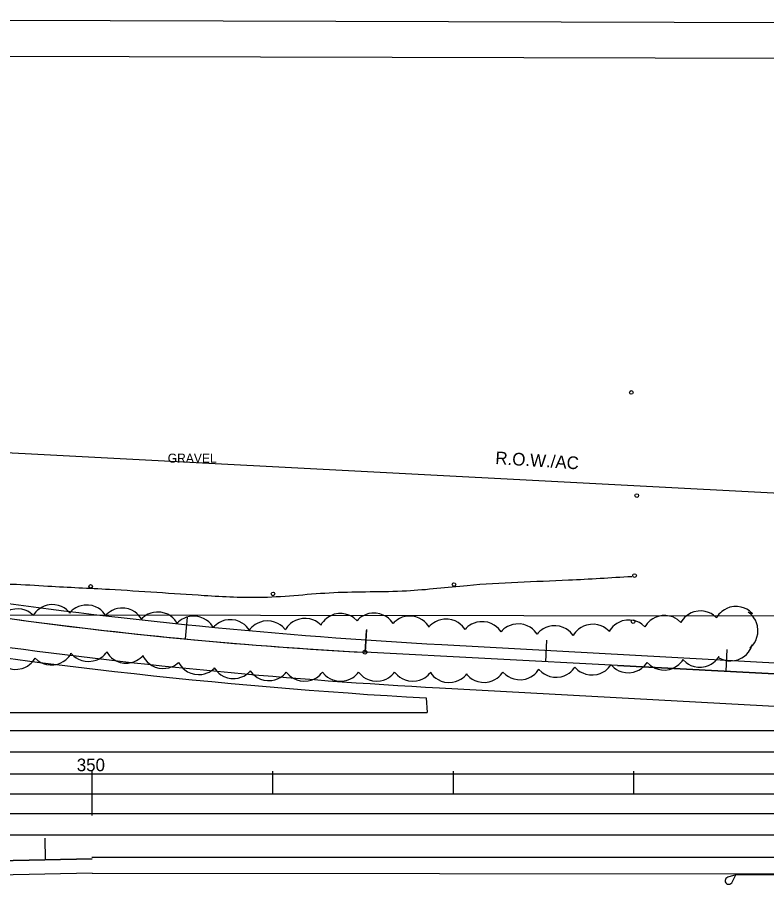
# Model space of a CAD drawing. Extents: x 264955 to 277281, y 268012 to 276549.
# Drawn here: x 270843.9 to 271258.5, y 272317.1 to 272805.8 of the extents above; entities that cross this region are included whole.
import ezdxf

# ---------------------------------------------------------------- set-up
doc = ezdxf.new("R2010")
doc.units = 0
for name, color, linetype in [('Alignment_PR_50 Scale Centerline', 7, 'Continuous'), ('Default', 7, 'Continuous'), ('Design_EX_Roadway Notes', 7, 'Continuous'), ('Design_PR_Back of Gutter or Curb line', 7, 'Continuous'), ('Design_PR_EOP', 7, 'Continuous'), ('Design_PR_Guardrail', 7, 'Continuous'), ('Design_PR_PMK Skip Dash Yellow', 7, 'Continuous'), ('Design_PR_Roadway Notes', 7, 'Continuous'), ('Level 28', 7, 'Continuous'), ('Level 40', 7, 'Continuous'), ('Level 46', 7, 'Continuous'), ('ROW_EX_Easement', 7, 'Continuous'), ('ROW_EX_Property Dashed Lines', 7, 'Continuous'), ('Topo_Sidewalk', 7, 'Continuous'), ('Topo_Woods and Brush', 7, 'Continuous')]:
    doc.layers.add(name, color=color, linetype=linetype)

msp = doc.modelspace()

# ---------------------------------------------------------------- linework, layer by layer
at = {"layer": 'Alignment_PR_50 Scale Centerline'}
for p, q in [((270937.79, 272473.83), (270936.65, 272461.88)), ((271036.98, 272466.48), (271036.16, 272454.5)), ((271037.04, 272467.12), (271036.37, 272454.49)), ((271136.86, 272461.21), (271136.23, 272449.22)), ((271236.72, 272455.93), (271236.09, 272443.95)), ((271176.09, 272447.12), (271036.28, 272454.5)), ((271536.09, 272428.12), (271176.09, 272447.12)), ((270885.25, 272364.14), (270885.25, 272388.64)), ((270985.25, 272376.14), (270985.25, 272388.64)), ((271085.25, 272376.14), (271085.25, 272388.64)), ((271185.25, 272376.14), (271185.25, 272388.64)), ((270178.95, 272376.14), (274736.39, 272376.14)), ((270859.35, 272339.62), (270859.11, 272351.62)), ((269735.48, 272317.15), (270885.25, 272340.14))]:
    msp.add_line(p, q, dxfattribs=at)
msp.add_arc((271160.3, 274804.35), 2353.13, 260.24971, 266.97887, dxfattribs=at)
at = {"layer": 'Default'}
msp.add_circle((271036.28, 272454.5), 1.04, dxfattribs=at)
at = {"layer": 'Design_PR_Back of Gutter or Curb line'}
for p, q in [((271078.89, 272458.74), (271287.14, 272447.41)), ((271070.1, 272429.19), (271070.66, 272421.14)), ((270312.17, 272421.14), (271070.66, 272421.14)), ((270885.26, 272332.14), (270312.17, 272320.68)), ((270885.26, 272332.14), (271287.14, 272331.76))]:
    msp.add_line(p, q, dxfattribs=at)
for radius, start, end in [(3024.54, 261.78476, 266.88421), (3054.54, 260.25569, 266.74976)]:
    msp.add_arc((271243.29, 275478.81), radius, start, end, dxfattribs=at)
at = {"layer": 'Design_PR_EOP'}
for p, q in [((271176.09, 272447.12), (271036.28, 272454.5)), ((271176.09, 272447.12), (271287.14, 272441.26)), ((271077.59, 272434.78), (271287.14, 272423.37)), ((270312.17, 272411.14), (271287.14, 272411.14)), ((268949.6, 272387.14), (271287.14, 272387.14)), ((268949.6, 272365.14), (271287.14, 272365.14)), ((270885.25, 272340.14), (269835.46, 272319.14)), ((270885.1, 272341.14), (271287.14, 272341.14))]:
    msp.add_line(p, q, dxfattribs=at)
for centre, radius, start, end in [((271160.3, 274804.35), 2353.13, 262.27377, 266.97887), ((271243.29, 275478.81), 3048.54, 262.24282, 266.88422)]:
    msp.add_arc(centre, radius, start, end, dxfattribs=at)
at = {"layer": 'Design_PR_Guardrail'}
msp.add_line((271285.71, 272331.24), (271241.71, 272331.24), dxfattribs=at)
at = {"layer": 'Design_PR_PMK Skip Dash Yellow'}
for p, q in [((271287.14, 272399.14), (268949.6, 272399.14)), ((271287.14, 272353.14), (268949.6, 272353.14))]:
    msp.add_line(p, q, dxfattribs=at)
at = {"layer": 'Level 28'}
for centre in [(271183.77, 272598.32), (271186.76, 272541.26), (271185.56, 272496.93), (270884.38, 272490.97), (271085.57, 272491.96), (270985.37, 272486.79), (271184.77, 272471.48)]:
    msp.add_circle(centre, 1, dxfattribs=at)
at = {"layer": 'Level 40'}
msp.add_lwpolyline([(270297.05, 272686.27), (270331.64, 272645.35), (270781.06, 272568.12), (271290.64, 272541.21)], dxfattribs=at)
at = {"layer": 'Level 46'}
for p, q in [((271241.71, 272331.24), (271237.18, 272329.97)), ((271239.34, 272326.89), (271241.71, 272331.24))]:
    msp.add_line(p, q, dxfattribs=at)
msp.add_arc((271237.71, 272328.04), 2, 105.5971, 324.6102, dxfattribs=at)
at = {"layer": 'ROW_EX_Easement'}
for p, q in [((270271.71, 272805.83), (271286.93, 272803.15)), ((271287.21, 272783.15), (270271.77, 272785.83))]:
    msp.add_line(p, q, dxfattribs=at)
at = {"layer": 'ROW_EX_Property Dashed Lines'}
msp.add_line((271291.59, 272474.39), (270278.54, 272475.67), dxfattribs=at)
at = {"layer": 'Topo_Sidewalk'}
msp.add_spline([(271183.97, 272496.33), (271148.98, 272494.35), (271092.92, 272491.36), (271059.33, 272488.38), (271018.97, 272487.39), (270979.8, 272484.8), (270947.2, 272485.8), (270894.72, 272489.18), (270860.72, 272490.97), (270821.16, 272491.36), (270806.05, 272488.98), (270783.78, 272490.37), (270783.57, 272490.48)], degree=3, dxfattribs=at)
at = {"layer": 'Topo_Woods and Brush'}
for p, q in [((270852.69, 272475.14), (270852.71, 272474.93)), ((270872.64, 272476.18), (270872.63, 272476.57)), ((270892.59, 272474.9), (270892.61, 272475.12)), ((271248.4, 272476.76), (271250.88, 272475.94)), ((270912.48, 272472.83), (270912.49, 272472.92)), ((270932.36, 272470.58), (270932.36, 272470.58)), ((271031.88, 272471.95), (271031.83, 272472.1)), ((271051.82, 272470.42), (271051.82, 272470.38)), ((271211.18, 272471.04), (271211.18, 272471.04)), ((271231.01, 272473.68), (271231.02, 272473.58)), ((270952.22, 272468.2), (270952.23, 272468.36)), ((270972.17, 272466.68), (270972.17, 272466.88)), ((270992.18, 272466.89), (270992.17, 272467.02)), ((271011.97, 272469.78), (271012, 272469.53)), ((271071.73, 272468.54), (271071.74, 272468.62)), ((271111.64, 272465.81), (271111.64, 272465.76)), ((271171.49, 272466.07), (271171.49, 272466.1)), ((271191.34, 272468.53), (271191.34, 272468.53)), ((271131.6, 272464.56), (271131.6, 272464.56)), ((271151.62, 272463.82), (271151.58, 272463.74)), ((271250.71, 272458.57), (271249.33, 272456.78)), ((270853.64, 272451.26), (270853.64, 272451.26)), ((270873.49, 272453.71), (270873.46, 272454.03)), ((270893.45, 272454.78), (270893.44, 272454.3)), ((270913.37, 272452.69), (270913.35, 272452.41)), ((271232.34, 272452.18), (271231.93, 272451.68)), ((270933.03, 272448.85), (270933.03, 272448.84)), ((270952.76, 272445.57), (270952.8, 272445.87)), ((271152.56, 272446.28), (271152.56, 272446.29)), ((271192.48, 272448.8), (271192.47, 272448.89)), ((271212.41, 272450.43), (271212.42, 272450.39)), ((270972.71, 272444.02), (270972.72, 272444.18)), ((270992.71, 272443.39), (270992.71, 272443.46)), ((271032.71, 272443.43), (271032.71, 272443.44)), ((271072.71, 272443.47), (271072.7, 272442.88)), ((271092.69, 272442.61), (271092.71, 272442.11)), ((271112.66, 272443.5), (271112.66, 272443.5)), ((271132.59, 272445.1), (271132.6, 272445.02))]:
    msp.add_line(p, q, dxfattribs=at)
for points in [[(270872.63, 272476.57), (270870.96, 272478.17), (270869.64, 272479.08), (270868.31, 272479.78), (270866.52, 272480.42), (270864.57, 272480.79), (270862.54, 272480.85), (270860.23, 272480.51), (270858.62, 272480), (270857.17, 272479.32), (270855.78, 272478.43), (270854.96, 272477.77), (270854.06, 272476.9), (270853.24, 272475.93), (270852.69, 272475.14)], [(270892.61, 272475.12), (270891.15, 272476.92), (270889.95, 272477.99), (270888.71, 272478.85), (270887.02, 272479.7), (270885.13, 272480.32), (270883.12, 272480.63), (270880.79, 272480.58), (270879.12, 272480.27), (270877.61, 272479.77), (270876.12, 272479.07), (270875.22, 272478.51), (270874.22, 272477.76), (270873.28, 272476.89), (270872.64, 272476.18)], [(270852.71, 272474.93), (270850.91, 272476.4), (270849.54, 272477.21), (270848.15, 272477.81), (270846.32, 272478.31), (270844.35, 272478.54), (270842.32, 272478.44), (270840.04, 272477.93), (270838.47, 272477.3), (270837.08, 272476.51), (270835.76, 272475.52), (270834.99, 272474.8), (270834.16, 272473.86), (270833.42, 272472.82), (270832.93, 272472)], [(270912.49, 272472.92), (270911.11, 272474.78), (270909.97, 272475.91), (270908.77, 272476.82), (270907.12, 272477.76), (270905.27, 272478.46), (270903.27, 272478.86), (270900.94, 272478.92), (270899.26, 272478.69), (270897.72, 272478.26), (270896.2, 272477.62), (270895.28, 272477.11), (270894.25, 272476.41), (270893.27, 272475.58), (270892.59, 272474.9)], [(270932.36, 272470.58), (270931, 272472.46), (270929.88, 272473.6), (270928.69, 272474.53), (270927.06, 272475.49), (270925.21, 272476.21), (270923.22, 272476.64), (270920.89, 272476.73), (270919.21, 272476.53), (270917.66, 272476.12), (270916.13, 272475.51), (270915.2, 272475.01), (270914.16, 272474.31), (270913.17, 272473.51), (270912.48, 272472.83)], [(271031.83, 272472.1), (271030.09, 272473.62), (271028.73, 272474.47), (271027.36, 272475.11), (271025.55, 272475.67), (271023.59, 272475.96), (271021.55, 272475.93), (271019.26, 272475.49), (271017.67, 272474.91), (271016.26, 272474.16), (271014.91, 272473.22), (271014.12, 272472.52), (271013.26, 272471.61), (271012.48, 272470.6), (271011.97, 272469.78)], [(271051.82, 272470.38), (271050.4, 272472.21), (271049.24, 272473.31), (271048.02, 272474.2), (271046.35, 272475.1), (271044.48, 272475.77), (271042.47, 272476.13), (271040.14, 272476.14), (271038.47, 272475.87), (271036.94, 272475.42), (271035.43, 272474.75), (271034.52, 272474.22), (271033.5, 272473.49), (271032.54, 272472.65), (271031.88, 272471.95)], [(271231.02, 272473.58), (271229.25, 272475.09), (271227.89, 272475.92), (271226.52, 272476.55), (271224.7, 272477.09), (271222.73, 272477.35), (271220.7, 272477.3), (271218.41, 272476.83), (271216.83, 272476.23), (271215.42, 272475.47), (271214.09, 272474.51), (271213.3, 272473.8), (271212.45, 272472.88), (271211.69, 272471.86), (271211.18, 272471.04)], [(271250.88, 272475.94), (271249.14, 272477.47), (271247.79, 272478.33), (271246.42, 272478.97), (271244.61, 272479.53), (271242.65, 272479.83), (271240.61, 272479.8), (271238.32, 272479.37), (271236.73, 272478.79), (271235.31, 272478.05), (271233.96, 272477.1), (271233.17, 272476.41), (271232.3, 272475.5), (271231.52, 272474.49), (271231.01, 272473.68)], [(271249.33, 272456.78), (271250.97, 272458.42), (271251.91, 272459.71), (271252.65, 272461.03), (271253.33, 272462.8), (271253.76, 272464.74), (271253.87, 272466.77), (271253.59, 272469.09), (271253.11, 272470.71), (271252.47, 272472.17), (271251.62, 272473.58), (271250.98, 272474.42), (271250.13, 272475.35), (271249.18, 272476.19), (271248.4, 272476.76)], [(270952.23, 272468.36), (270950.88, 272470.24), (270949.75, 272471.38), (270948.56, 272472.31), (270946.92, 272473.26), (270945.07, 272473.98), (270943.08, 272474.41), (270940.75, 272474.5), (270939.07, 272474.29), (270937.53, 272473.88), (270936, 272473.26), (270935.07, 272472.76), (270934.03, 272472.06), (270933.04, 272471.25), (270932.36, 272470.58)], [(270972.17, 272466.88), (270970.73, 272468.69), (270969.56, 272469.78), (270968.33, 272470.65), (270966.65, 272471.53), (270964.77, 272472.17), (270962.76, 272472.51), (270960.43, 272472.49), (270958.76, 272472.21), (270957.24, 272471.73), (270955.74, 272471.04), (270954.83, 272470.5), (270953.82, 272469.76), (270952.87, 272468.91), (270952.22, 272468.2)], [(270992.17, 272467.02), (270990.58, 272468.71), (270989.32, 272469.69), (270988.02, 272470.46), (270986.27, 272471.2), (270984.35, 272471.68), (270982.32, 272471.85), (270979.99, 272471.64), (270978.35, 272471.21), (270976.88, 272470.61), (270975.44, 272469.8), (270974.58, 272469.19), (270973.64, 272468.37), (270972.76, 272467.44), (270972.17, 272466.68)], [(271012, 272469.53), (271010.23, 272471.03), (271008.86, 272471.86), (271007.48, 272472.47), (271005.66, 272473), (271003.69, 272473.26), (271001.66, 272473.19), (270999.38, 272472.71), (270997.8, 272472.1), (270996.4, 272471.34), (270995.07, 272470.37), (270994.29, 272469.66), (270993.44, 272468.73), (270992.68, 272467.71), (270992.18, 272466.89)], [(271071.74, 272468.62), (271070.34, 272470.47), (271069.19, 272471.58), (271067.98, 272472.48), (271066.33, 272473.41), (271064.46, 272474.09), (271062.46, 272474.47), (271060.13, 272474.51), (271058.45, 272474.26), (271056.92, 272473.83), (271055.41, 272473.17), (271054.49, 272472.65), (271053.46, 272471.94), (271052.49, 272471.1), (271051.82, 272470.42)], [(271091.68, 272467.15), (271090.25, 272468.97), (271089.08, 272470.06), (271087.85, 272470.94), (271086.17, 272471.82), (271084.29, 272472.47), (271082.29, 272472.81), (271079.96, 272472.8), (271078.29, 272472.52), (271076.76, 272472.05), (271075.26, 272471.37), (271074.35, 272470.83), (271073.34, 272470.1), (271072.39, 272469.24), (271071.73, 272468.54)], [(271111.64, 272465.76), (271110.2, 272467.58), (271109.03, 272468.66), (271107.8, 272469.54), (271106.12, 272470.43), (271104.25, 272471.08), (271102.24, 272471.42), (271099.91, 272471.41), (271098.24, 272471.13), (271096.71, 272470.66), (271095.21, 272469.98), (271094.3, 272469.44), (271093.29, 272468.7), (271092.34, 272467.85), (271091.68, 272467.15)], [(271131.6, 272464.56), (271130.15, 272466.37), (271128.97, 272467.45), (271127.74, 272468.32), (271126.06, 272469.2), (271124.17, 272469.83), (271122.16, 272470.16), (271119.83, 272470.13), (271118.16, 272469.84), (271116.64, 272469.36), (271115.15, 272468.67), (271114.24, 272468.12), (271113.23, 272467.38), (271112.29, 272466.52), (271111.64, 272465.81)], [(271191.34, 272468.53), (271189.58, 272470.04), (271188.22, 272470.88), (271186.85, 272471.51), (271185.04, 272472.06), (271183.07, 272472.33), (271181.03, 272472.29), (271178.75, 272471.83), (271177.16, 272471.23), (271175.75, 272470.48), (271174.41, 272469.52), (271173.62, 272468.82), (271172.77, 272467.9), (271172, 272466.88), (271171.49, 272466.07)], [(271211.18, 272471.04), (271209.42, 272472.55), (271208.05, 272473.39), (271206.68, 272474.02), (271204.86, 272474.56), (271202.9, 272474.83), (271200.86, 272474.77), (271198.58, 272474.31), (271196.99, 272473.71), (271195.59, 272472.95), (271194.25, 272471.99), (271193.46, 272471.28), (271192.61, 272470.36), (271191.85, 272469.34), (271191.34, 272468.53)], [(271151.58, 272463.74), (271150.1, 272465.53), (271148.89, 272466.58), (271147.64, 272467.42), (271145.94, 272468.26), (271144.04, 272468.85), (271142.03, 272469.14), (271139.7, 272469.06), (271138.03, 272468.73), (271136.52, 272468.21), (271135.04, 272467.49), (271134.15, 272466.92), (271133.16, 272466.16), (271132.23, 272465.28), (271131.6, 272464.56)], [(271171.49, 272466.1), (271169.74, 272467.63), (271168.39, 272468.48), (271167.03, 272469.12), (271165.22, 272469.69), (271163.25, 272469.98), (271161.22, 272469.95), (271158.92, 272469.51), (271157.33, 272468.93), (271155.92, 272468.19), (271154.57, 272467.25), (271153.78, 272466.55), (271152.91, 272465.64), (271152.14, 272464.63), (271151.62, 272463.82)], [(271231.93, 272451.68), (271233.98, 272450.61), (271235.5, 272450.09), (271236.98, 272449.79), (271238.87, 272449.67), (271240.85, 272449.85), (271242.82, 272450.35), (271244.94, 272451.32), (271246.35, 272452.26), (271247.55, 272453.31), (271248.64, 272454.55), (271249.25, 272455.41), (271249.88, 272456.49), (271250.4, 272457.66), (271250.71, 272458.57)], [(270833.79, 272448.82), (270835.55, 272447.3), (270836.91, 272446.46), (270838.28, 272445.83), (270840.09, 272445.28), (270842.06, 272445.01), (270844.09, 272445.05), (270846.38, 272445.51), (270847.97, 272446.1), (270849.38, 272446.85), (270850.72, 272447.81), (270851.5, 272448.52), (270852.36, 272449.43), (270853.13, 272450.45), (270853.64, 272451.26)], [(270853.64, 272451.26), (270855.4, 272449.75), (270856.76, 272448.91), (270858.13, 272448.28), (270859.94, 272447.73), (270861.91, 272447.45), (270863.94, 272447.5), (270866.23, 272447.95), (270867.82, 272448.55), (270869.22, 272449.3), (270870.57, 272450.26), (270871.35, 272450.96), (270872.21, 272451.88), (270872.98, 272452.89), (270873.49, 272453.71)], [(270873.46, 272454.03), (270875.09, 272452.37), (270876.37, 272451.41), (270877.68, 272450.67), (270879.44, 272449.97), (270881.38, 272449.53), (270883.41, 272449.4), (270885.73, 272449.66), (270887.36, 272450.12), (270888.83, 272450.75), (270890.24, 272451.59), (270891.09, 272452.23), (270892.02, 272453.07), (270892.87, 272454.01), (270893.45, 272454.78)], [(270893.44, 272454.3), (270894.85, 272452.46), (270896.01, 272451.36), (270897.23, 272450.47), (270898.9, 272449.57), (270900.77, 272448.9), (270902.77, 272448.54), (270905.1, 272448.52), (270906.78, 272448.78), (270908.31, 272449.23), (270909.81, 272449.9), (270910.73, 272450.43), (270911.75, 272451.16), (270912.71, 272452), (270913.37, 272452.69)], [(270913.35, 272452.41), (270914.58, 272450.45), (270915.63, 272449.24), (270916.75, 272448.23), (270918.32, 272447.16), (270920.12, 272446.32), (270922.07, 272445.75), (270924.39, 272445.51), (270926.08, 272445.61), (270927.65, 272445.91), (270929.22, 272446.42), (270930.18, 272446.86), (270931.27, 272447.48), (270932.3, 272448.22), (270933.03, 272448.85)], [(271212.42, 272450.39), (271214.12, 272448.81), (271215.45, 272447.93), (271216.8, 272447.25), (271218.6, 272446.64), (271220.56, 272446.3), (271222.59, 272446.28), (271224.89, 272446.66), (271226.5, 272447.21), (271227.93, 272447.91), (271229.3, 272448.83), (271230.11, 272449.5), (271230.99, 272450.39), (271231.8, 272451.38), (271232.34, 272452.18)], [(270933.03, 272448.84), (270934.29, 272446.89), (270935.35, 272445.7), (270936.49, 272444.71), (270938.08, 272443.67), (270939.89, 272442.85), (270941.85, 272442.31), (270944.17, 272442.1), (270945.86, 272442.23), (270947.42, 272442.55), (270948.98, 272443.09), (270949.94, 272443.54), (270951.02, 272444.18), (270952.04, 272444.93), (270952.76, 272445.57)], [(270952.8, 272445.87), (270954.19, 272444.01), (270955.34, 272442.9), (270956.55, 272441.99), (270958.2, 272441.07), (270960.07, 272440.38), (270962.06, 272439.99), (270964.4, 272439.95), (270966.07, 272440.19), (270967.61, 272440.62), (270969.12, 272441.27), (270970.04, 272441.79), (270971.07, 272442.51), (270972.04, 272443.33), (270972.71, 272444.02)], [(271132.6, 272445.02), (271134.26, 272443.4), (271135.57, 272442.48), (271136.9, 272441.77), (271138.68, 272441.11), (271140.63, 272440.72), (271142.66, 272440.65), (271144.97, 272440.97), (271146.59, 272441.47), (271148.04, 272442.14), (271149.44, 272443.01), (271150.27, 272443.67), (271151.17, 272444.53), (271152, 272445.5), (271152.56, 272446.28)], [(271152.56, 272446.29), (271154.22, 272444.67), (271155.53, 272443.74), (271156.86, 272443.04), (271158.64, 272442.38), (271160.59, 272441.99), (271162.62, 272441.91), (271164.93, 272442.23), (271166.55, 272442.73), (271168, 272443.4), (271169.4, 272444.27), (271170.22, 272444.93), (271171.13, 272445.79), (271171.96, 272446.76), (271172.52, 272447.54)], [(271172.52, 272447.54), (271174.18, 272445.92), (271175.49, 272445), (271176.82, 272444.29), (271178.6, 272443.64), (271180.55, 272443.24), (271182.58, 272443.17), (271184.89, 272443.49), (271186.51, 272443.99), (271187.96, 272444.65), (271189.36, 272445.53), (271190.18, 272446.18), (271191.09, 272447.05), (271191.92, 272448.02), (271192.48, 272448.8)], [(271192.47, 272448.89), (271194.16, 272447.29), (271195.48, 272446.39), (271196.82, 272445.7), (271198.61, 272445.07), (271200.56, 272444.7), (271202.6, 272444.66), (271204.9, 272445.01), (271206.51, 272445.53), (271207.95, 272446.22), (271209.34, 272447.12), (271210.16, 272447.78), (271211.05, 272448.66), (271211.87, 272449.64), (271212.41, 272450.43)], [(270972.72, 272444.18), (270974.21, 272442.4), (270975.42, 272441.35), (270976.67, 272440.51), (270978.37, 272439.67), (270980.27, 272439.08), (270982.29, 272438.8), (270984.62, 272438.88), (270986.28, 272439.21), (270987.79, 272439.73), (270989.27, 272440.46), (270990.16, 272441.02), (270991.15, 272441.79), (270992.07, 272442.67), (270992.71, 272443.39)], [(270992.71, 272443.46), (270994.27, 272441.74), (270995.51, 272440.74), (270996.8, 272439.95), (270998.53, 272439.18), (271000.45, 272438.66), (271002.47, 272438.46), (271004.8, 272438.63), (271006.45, 272439.02), (271007.94, 272439.6), (271009.38, 272440.38), (271010.25, 272440.98), (271011.21, 272441.79), (271012.1, 272442.7), (271012.71, 272443.45)], [(271012.71, 272443.45), (271014.27, 272441.73), (271015.51, 272440.72), (271016.8, 272439.93), (271018.53, 272439.16), (271020.45, 272438.65), (271022.47, 272438.44), (271024.8, 272438.61), (271026.45, 272439.01), (271027.94, 272439.58), (271029.38, 272440.37), (271030.25, 272440.97), (271031.21, 272441.77), (271032.1, 272442.69), (271032.71, 272443.43)], [(271032.71, 272443.44), (271034.27, 272441.72), (271035.52, 272440.72), (271036.8, 272439.93), (271038.53, 272439.16), (271040.45, 272438.65), (271042.48, 272438.45), (271044.8, 272438.63), (271046.45, 272439.02), (271047.94, 272439.6), (271049.39, 272440.38), (271050.26, 272440.99), (271051.21, 272441.79), (271052.1, 272442.71), (271052.71, 272443.45)], [(271052.71, 272443.45), (271054.27, 272441.74), (271055.52, 272440.74), (271056.8, 272439.94), (271058.53, 272439.18), (271060.45, 272438.67), (271062.48, 272438.46), (271064.8, 272438.64), (271066.45, 272439.04), (271067.94, 272439.61), (271069.39, 272440.4), (271070.26, 272441), (271071.21, 272441.81), (271072.1, 272442.72), (271072.71, 272443.47)], [(271072.7, 272442.88), (271074.23, 272441.15), (271075.46, 272440.12), (271076.74, 272439.32), (271078.46, 272438.53), (271080.37, 272437.99), (271082.39, 272437.76), (271084.72, 272437.9), (271086.37, 272438.27), (271087.87, 272438.82), (271089.33, 272439.59), (271090.21, 272440.18), (271091.17, 272440.97), (271092.08, 272441.88), (271092.69, 272442.61)], [(271092.71, 272442.11), (271094.38, 272440.5), (271095.7, 272439.59), (271097.03, 272438.89), (271098.81, 272438.24), (271100.76, 272437.87), (271102.8, 272437.8), (271105.11, 272438.14), (271106.72, 272438.65), (271108.17, 272439.33), (271109.56, 272440.21), (271110.38, 272440.87), (271111.28, 272441.74), (271112.11, 272442.72), (271112.66, 272443.5)], [(271112.66, 272443.5), (271114.35, 272441.91), (271115.67, 272441.01), (271117.02, 272440.32), (271118.8, 272439.7), (271120.76, 272439.34), (271122.79, 272439.3), (271125.1, 272439.66), (271126.71, 272440.19), (271128.15, 272440.88), (271129.53, 272441.78), (271130.35, 272442.45), (271131.24, 272443.33), (271132.05, 272444.31), (271132.59, 272445.1)]]:
    msp.add_lwpolyline(points, dxfattribs=at)

# ---------------------------------------------------------------- texts
at = {"layer": 'Alignment_PR_50 Scale Centerline'}
msp.add_text('350', height=7, dxfattribs=at).set_placement((270876.68, 272388.64))
at = {"layer": 'Design_EX_Roadway Notes'}
msp.add_text('GRAVEL', height=5, rotation=0, dxfattribs=at).set_placement((270927.04, 272559.46))
at = {"layer": 'Design_PR_Roadway Notes'}
msp.add_text('R.O.W./AC', height=7, rotation=356.2867, dxfattribs=at).set_placement((271108.31, 272558.72))

doc.saveas('drawing.dxf')
